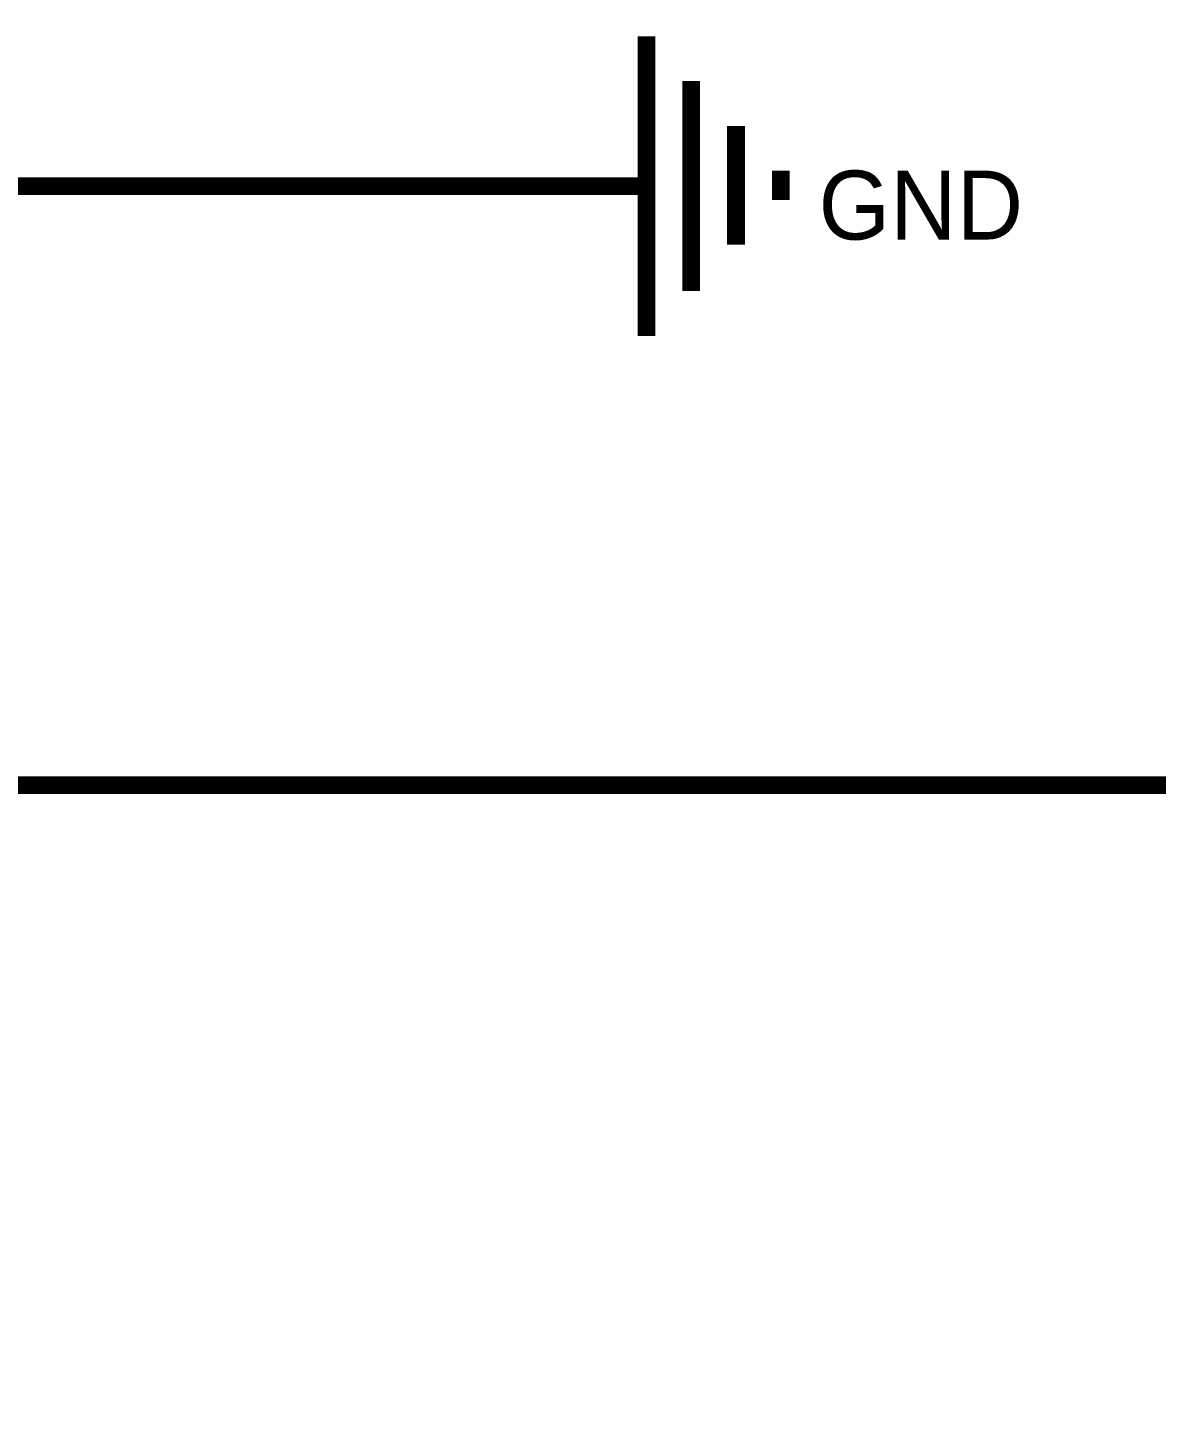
# Model space of a CAD drawing. Header units: inches. Extents: x 0 to 31.5, y 0 to 22.3.
# Drawn here: x 24.385 to 25.139, y 13.786 to 14.705 of the extents above; entities that cross this region are included whole.
import ezdxf

# ---------------------------------------------------------------- set-up
doc = ezdxf.new("R2010")
doc.units = ezdxf.units.IN
doc.header["$MEASUREMENT"] = 0
doc.layers.add('Sheet', color=255, linetype='Continuous')

msp = doc.modelspace()

# ---------------------------------------------------------------- linework, layer by layer
at = {"layer": 'Sheet'}
for points in [[(24.79856, 14.69898, 0.0118, 0.0118, 0), (24.79856, 14.49913, 0.0118, 0.0118, 0)], [(24.82841, 14.66912, 0.0118, 0.0118, 0), (24.82841, 14.529, 0.0118, 0.0118, 0)], [(24.85827, 14.63926, 0.0118, 0.0118, 0), (24.85827, 14.56001, 0.0118, 0.0118, 0)], [(24.88812, 14.60939, 0.0118, 0.0118, 0), (24.88812, 14.58987, 0.0118, 0.0118, 0)], [(24.69865, 14.59906, 0.0118, 0.0118, 0), (24.29905, 14.59906, 0.0118, 0.0118, 0), (24.19915, 14.59906, 0.0118, 0.0118, 0), (24.09925, 14.59906, 0.0118, 0.0118, 0), (23.99934, 14.59906, 0.0118, 0.0118, 0), (23.89829, 14.59906, 0.0118, 0.0118, 0), (23.79839, 14.59906, 0.0118, 0.0118, 0), (23.69849, 14.59906, 0.0118, 0.0118, 0), (23.59859, 14.59906, 0.0118, 0.0118, 0), (23.49869, 14.59906, 0.0118, 0.0118, 0), (23.39879, 14.59906, 0.0118, 0.0118, 0), (23.29888, 14.59906, 0.0118, 0.0118, 0), (23.19898, 14.59906, 0.0118, 0.0118, 0), (23.09908, 14.59906, 0.0118, 0.0118, 0), (22.99918, 14.59906, 0.0118, 0.0118, 0), (22.89928, 14.59906, 0.0118, 0.0118, 0), (22.79938, 14.59906, 0.0118, 0.0118, 0), (22.69948, 14.59906, 0.0118, 0.0118, 0), (22.59957, 14.59906, 0.0118, 0.0118, 0), (22.49967, 14.59906, 0.0118, 0.0118, 0)], [(24.69865, 14.59906, 0.0118, 0.0118, 0), (24.79856, 14.59906, 0.0118, 0.0118, 0)]]:
    msp.add_lwpolyline(points, format="xyseb", dxfattribs=at)
for points in [[(19.99984, 14.19937, 0.0118, 0.0118, 0), (25.19816, 14.19937, 0.0118, 0.0118, 0), (25.19816, 10.7997, 0.0118, 0.0118, 0), (19.99984, 10.7997, 0.0118, 0.0118, 0), (19.99984, 14.19937, 0.0118, 0.0118, 0)], [(19.99984, 14.19937, 0.0039, 0.0039, 0), (19.99984, 10.7997, 0.0039, 0.0039, 0), (25.19816, 10.7997, 0.0039, 0.0039, 0), (25.19816, 14.19937, 0.0039, 0.0039, 0), (19.99984, 14.19937, 0.0039, 0.0039, 0), (19.99984, 14.19937, 0.0039, 0.0039, 0)]]:
    msp.add_lwpolyline(points, format="xyseb", close=True, dxfattribs=at)

# ---------------------------------------------------------------- texts
msp.add_text('GND', height=0.045941, dxfattribs=at).set_placement((24.91339, 14.56345))

doc.saveas('drawing.dxf')
